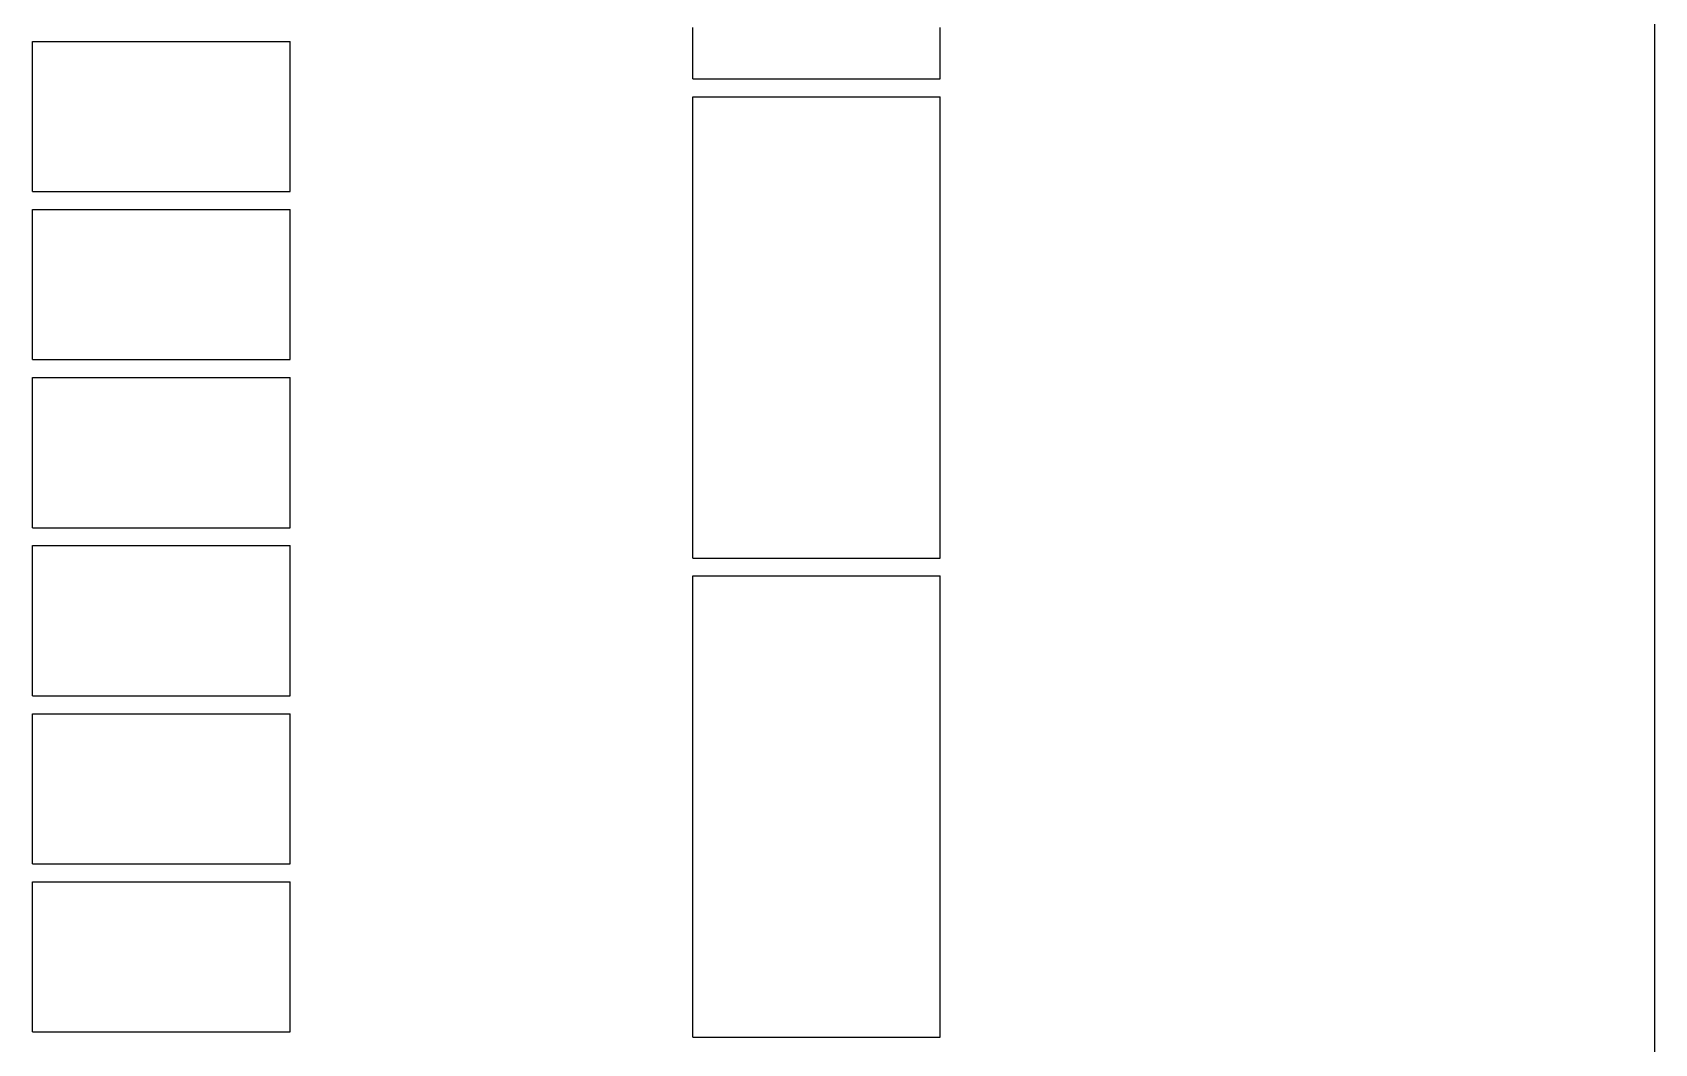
# Model space of a CAD drawing. Header units: metres. Extents: x -45 to 241, y 0 to 388.
# Drawn here: x -45.33 to 0, y 106.62 to 134.9 of the extents above; entities that cross this region are included whole.
import ezdxf

# ---------------------------------------------------------------- set-up
doc = ezdxf.new("R2010")
doc.units = ezdxf.units.M

msp = doc.modelspace()

# ---------------------------------------------------------------- linework, layer by layer
for points in [[(0, 135.422), (0, 132.344), (0, 129.267), (0, 126.189), (0, 123.111), (0, 120.033), (0, 116.956), (0, 113.878), (0, 110.8), (0, 107.722), (0, 104.644), (0, 101.567), (0, 98.489), (0, 95.411), (0, 92.333), (0, 89.256), (0, 86.178), (0, 83.1), (0, 80.022), (0, 76.944), (0, 73.867), (0, 70.789), (0, 67.711)], [(-45.325, 130.45), (-45.325, 130.517), (-45.325, 130.583), (-45.325, 130.65), (-45.325, 130.717), (-45.325, 130.783), (-45.325, 130.85), (-45.325, 130.917), (-45.325, 130.983), (-45.325, 131.05), (-45.325, 131.117), (-45.325, 131.183), (-45.325, 131.25), (-45.325, 131.317), (-45.325, 131.383), (-45.325, 131.45), (-45.325, 131.517), (-45.325, 131.583), (-45.325, 131.65), (-45.325, 131.717), (-45.325, 131.783), (-45.325, 131.85), (-45.325, 131.917), (-45.325, 131.983), (-45.325, 132.05), (-45.325, 132.117), (-45.325, 132.183), (-45.325, 132.25), (-45.325, 132.317), (-45.325, 132.383), (-45.325, 132.45), (-45.325, 132.517), (-45.325, 132.583), (-45.325, 132.65), (-45.325, 132.717), (-45.325, 132.783), (-45.325, 132.85), (-45.325, 132.917), (-45.325, 132.983), (-45.325, 133.05), (-45.325, 133.117), (-45.325, 133.183), (-45.325, 133.25), (-45.325, 133.317), (-45.325, 133.383), (-45.325, 133.45), (-45.325, 133.517), (-45.325, 133.583), (-45.325, 133.65), (-45.325, 133.717), (-45.325, 133.783), (-45.325, 133.85), (-45.325, 133.917), (-45.325, 133.983), (-45.325, 134.05), (-45.325, 134.117), (-45.325, 134.183), (-45.325, 134.25), (-45.325, 134.317), (-45.325, 134.383), (-45.325, 134.45), (-45.325, 134.517), (-45.325, 134.583), (-45.325, 134.65)], [(-45.325, 134.65), (-45.211, 134.65), (-45.096, 134.65), (-44.982, 134.65), (-44.868, 134.65), (-44.753, 134.65), (-44.639, 134.65), (-44.525, 134.65), (-44.411, 134.65), (-44.296, 134.65), (-44.182, 134.65), (-44.068, 134.65), (-43.953, 134.65), (-43.839, 134.65), (-43.725, 134.65), (-43.61, 134.65), (-43.496, 134.65), (-43.382, 134.65), (-43.267, 134.65), (-43.153, 134.65), (-43.039, 134.65), (-42.924, 134.65), (-42.81, 134.65), (-42.696, 134.65), (-42.581, 134.65), (-42.467, 134.65), (-42.353, 134.65), (-42.238, 134.65), (-42.124, 134.65), (-42.01, 134.65), (-41.895, 134.65), (-41.781, 134.65), (-41.667, 134.65), (-41.552, 134.65), (-41.438, 134.65), (-41.324, 134.65), (-41.209, 134.65), (-41.095, 134.65), (-40.981, 134.65), (-40.866, 134.65), (-40.752, 134.65), (-40.638, 134.65), (-40.523, 134.65), (-40.409, 134.65), (-40.295, 134.65), (-40.18, 134.65), (-40.066, 134.65), (-39.952, 134.65), (-39.838, 134.65), (-39.723, 134.65), (-39.609, 134.65), (-39.495, 134.65), (-39.38, 134.65), (-39.266, 134.65), (-39.152, 134.65), (-39.037, 134.65), (-38.923, 134.65), (-38.809, 134.65), (-38.694, 134.65), (-38.58, 134.65), (-38.466, 134.65), (-38.351, 134.65), (-38.237, 134.65), (-38.123, 134.65)], [(-38.123, 130.45), (-38.123, 130.517), (-38.123, 130.583), (-38.123, 130.65), (-38.123, 130.717), (-38.123, 130.783), (-38.123, 130.85), (-38.123, 130.917), (-38.123, 130.983), (-38.123, 131.05), (-38.123, 131.117), (-38.123, 131.183), (-38.123, 131.25), (-38.123, 131.317), (-38.123, 131.383), (-38.123, 131.45), (-38.123, 131.517), (-38.123, 131.583), (-38.123, 131.65), (-38.123, 131.717), (-38.123, 131.783), (-38.123, 131.85), (-38.123, 131.917), (-38.123, 131.983), (-38.123, 132.05), (-38.123, 132.117), (-38.123, 132.183), (-38.123, 132.25), (-38.123, 132.317), (-38.123, 132.383), (-38.123, 132.45), (-38.123, 132.517), (-38.123, 132.583), (-38.123, 132.65), (-38.123, 132.717), (-38.123, 132.783), (-38.123, 132.85), (-38.123, 132.917), (-38.123, 132.983), (-38.123, 133.05), (-38.123, 133.117), (-38.123, 133.183), (-38.123, 133.25), (-38.123, 133.317), (-38.123, 133.383), (-38.123, 133.45), (-38.123, 133.517), (-38.123, 133.583), (-38.123, 133.65), (-38.123, 133.717), (-38.123, 133.783), (-38.123, 133.85), (-38.123, 133.917), (-38.123, 133.983), (-38.123, 134.05), (-38.123, 134.117), (-38.123, 134.183), (-38.123, 134.25), (-38.123, 134.317), (-38.123, 134.383), (-38.123, 134.45), (-38.123, 134.517), (-38.123, 134.583), (-38.123, 134.65)], [(-26.868, 133.6), (-26.868, 133.805), (-26.868, 134.01), (-26.868, 134.214), (-26.868, 134.419), (-26.868, 134.624), (-26.868, 134.829), (-26.868, 135.033)], [(-19.964, 133.6), (-19.964, 133.805), (-19.964, 134.01), (-19.964, 134.214), (-19.964, 134.419), (-19.964, 134.624), (-19.964, 134.829), (-19.964, 135.033)], [(-26.868, 133.6), (-26.758, 133.6), (-26.649, 133.6), (-26.539, 133.6), (-26.429, 133.6), (-26.32, 133.6), (-26.21, 133.6), (-26.101, 133.6), (-25.991, 133.6), (-25.881, 133.6), (-25.772, 133.6), (-25.662, 133.6), (-25.553, 133.6), (-25.443, 133.6), (-25.333, 133.6), (-25.224, 133.6), (-25.114, 133.6), (-25.005, 133.6), (-24.895, 133.6), (-24.786, 133.6), (-24.676, 133.6), (-24.566, 133.6), (-24.457, 133.6), (-24.347, 133.6), (-24.238, 133.6), (-24.128, 133.6), (-24.018, 133.6), (-23.909, 133.6), (-23.799, 133.6), (-23.69, 133.6), (-23.58, 133.6), (-23.47, 133.6), (-23.361, 133.6), (-23.251, 133.6), (-23.142, 133.6), (-23.032, 133.6), (-22.923, 133.6), (-22.813, 133.6), (-22.703, 133.6), (-22.594, 133.6), (-22.484, 133.6), (-22.375, 133.6), (-22.265, 133.6), (-22.155, 133.6), (-22.046, 133.6), (-21.936, 133.6), (-21.827, 133.6), (-21.717, 133.6), (-21.607, 133.6), (-21.498, 133.6), (-21.388, 133.6), (-21.279, 133.6), (-21.169, 133.6), (-21.06, 133.6), (-20.95, 133.6), (-20.84, 133.6), (-20.731, 133.6), (-20.621, 133.6), (-20.512, 133.6), (-20.402, 133.6), (-20.292, 133.6), (-20.183, 133.6), (-20.073, 133.6), (-19.964, 133.6)], [(-26.868, 120.2), (-26.868, 120.405), (-26.868, 120.61), (-26.868, 120.814), (-26.868, 121.019), (-26.868, 121.224), (-26.868, 121.429), (-26.868, 121.633), (-26.868, 121.838), (-26.868, 122.043), (-26.868, 122.248), (-26.868, 122.452), (-26.868, 122.657), (-26.868, 122.862), (-26.868, 123.067), (-26.868, 123.271), (-26.868, 123.476), (-26.868, 123.681), (-26.868, 123.886), (-26.868, 124.09), (-26.868, 124.295), (-26.868, 124.5), (-26.868, 124.705), (-26.868, 124.91), (-26.868, 125.114), (-26.868, 125.319), (-26.868, 125.524), (-26.868, 125.729), (-26.868, 125.933), (-26.868, 126.138), (-26.868, 126.343), (-26.868, 126.548), (-26.868, 126.752), (-26.868, 126.957), (-26.868, 127.162), (-26.868, 127.367), (-26.868, 127.571), (-26.868, 127.776), (-26.868, 127.981), (-26.868, 128.186), (-26.868, 128.39), (-26.868, 128.595), (-26.868, 128.8), (-26.868, 129.005), (-26.868, 129.21), (-26.868, 129.414), (-26.868, 129.619), (-26.868, 129.824), (-26.868, 130.029), (-26.868, 130.233), (-26.868, 130.438), (-26.868, 130.643), (-26.868, 130.848), (-26.868, 131.052), (-26.868, 131.257), (-26.868, 131.462), (-26.868, 131.667), (-26.868, 131.871), (-26.868, 132.076), (-26.868, 132.281), (-26.868, 132.486), (-26.868, 132.69), (-26.868, 132.895), (-26.868, 133.1)], [(-26.868, 133.1), (-26.758, 133.1), (-26.649, 133.1), (-26.539, 133.1), (-26.429, 133.1), (-26.32, 133.1), (-26.21, 133.1), (-26.101, 133.1), (-25.991, 133.1), (-25.881, 133.1), (-25.772, 133.1), (-25.662, 133.1), (-25.553, 133.1), (-25.443, 133.1), (-25.333, 133.1), (-25.224, 133.1), (-25.114, 133.1), (-25.005, 133.1), (-24.895, 133.1), (-24.786, 133.1), (-24.676, 133.1), (-24.566, 133.1), (-24.457, 133.1), (-24.347, 133.1), (-24.238, 133.1), (-24.128, 133.1), (-24.018, 133.1), (-23.909, 133.1), (-23.799, 133.1), (-23.69, 133.1), (-23.58, 133.1), (-23.47, 133.1), (-23.361, 133.1), (-23.251, 133.1), (-23.142, 133.1), (-23.032, 133.1), (-22.923, 133.1), (-22.813, 133.1), (-22.703, 133.1), (-22.594, 133.1), (-22.484, 133.1), (-22.375, 133.1), (-22.265, 133.1), (-22.155, 133.1), (-22.046, 133.1), (-21.936, 133.1), (-21.827, 133.1), (-21.717, 133.1), (-21.607, 133.1), (-21.498, 133.1), (-21.388, 133.1), (-21.279, 133.1), (-21.169, 133.1), (-21.06, 133.1), (-20.95, 133.1), (-20.84, 133.1), (-20.731, 133.1), (-20.621, 133.1), (-20.512, 133.1), (-20.402, 133.1), (-20.292, 133.1), (-20.183, 133.1), (-20.073, 133.1), (-19.964, 133.1)], [(-19.964, 120.2), (-19.964, 120.405), (-19.964, 120.61), (-19.964, 120.814), (-19.964, 121.019), (-19.964, 121.224), (-19.964, 121.429), (-19.964, 121.633), (-19.964, 121.838), (-19.964, 122.043), (-19.964, 122.248), (-19.964, 122.452), (-19.964, 122.657), (-19.964, 122.862), (-19.964, 123.067), (-19.964, 123.271), (-19.964, 123.476), (-19.964, 123.681), (-19.964, 123.886), (-19.964, 124.09), (-19.964, 124.295), (-19.964, 124.5), (-19.964, 124.705), (-19.964, 124.91), (-19.964, 125.114), (-19.964, 125.319), (-19.964, 125.524), (-19.964, 125.729), (-19.964, 125.933), (-19.964, 126.138), (-19.964, 126.343), (-19.964, 126.548), (-19.964, 126.752), (-19.964, 126.957), (-19.964, 127.162), (-19.964, 127.367), (-19.964, 127.571), (-19.964, 127.776), (-19.964, 127.981), (-19.964, 128.186), (-19.964, 128.39), (-19.964, 128.595), (-19.964, 128.8), (-19.964, 129.005), (-19.964, 129.21), (-19.964, 129.414), (-19.964, 129.619), (-19.964, 129.824), (-19.964, 130.029), (-19.964, 130.233), (-19.964, 130.438), (-19.964, 130.643), (-19.964, 130.848), (-19.964, 131.052), (-19.964, 131.257), (-19.964, 131.462), (-19.964, 131.667), (-19.964, 131.871), (-19.964, 132.076), (-19.964, 132.281), (-19.964, 132.486), (-19.964, 132.69), (-19.964, 132.895), (-19.964, 133.1)], [(-45.325, 130.45), (-45.211, 130.45), (-45.096, 130.45), (-44.982, 130.45), (-44.868, 130.45), (-44.753, 130.45), (-44.639, 130.45), (-44.525, 130.45), (-44.411, 130.45), (-44.296, 130.45), (-44.182, 130.45), (-44.068, 130.45), (-43.953, 130.45), (-43.839, 130.45), (-43.725, 130.45), (-43.61, 130.45), (-43.496, 130.45), (-43.382, 130.45), (-43.267, 130.45), (-43.153, 130.45), (-43.039, 130.45), (-42.924, 130.45), (-42.81, 130.45), (-42.696, 130.45), (-42.581, 130.45), (-42.467, 130.45), (-42.353, 130.45), (-42.238, 130.45), (-42.124, 130.45), (-42.01, 130.45), (-41.895, 130.45), (-41.781, 130.45), (-41.667, 130.45), (-41.552, 130.45), (-41.438, 130.45), (-41.324, 130.45), (-41.209, 130.45), (-41.095, 130.45), (-40.981, 130.45), (-40.866, 130.45), (-40.752, 130.45), (-40.638, 130.45), (-40.523, 130.45), (-40.409, 130.45), (-40.295, 130.45), (-40.18, 130.45), (-40.066, 130.45), (-39.952, 130.45), (-39.838, 130.45), (-39.723, 130.45), (-39.609, 130.45), (-39.495, 130.45), (-39.38, 130.45), (-39.266, 130.45), (-39.152, 130.45), (-39.037, 130.45), (-38.923, 130.45), (-38.809, 130.45), (-38.694, 130.45), (-38.58, 130.45), (-38.466, 130.45), (-38.351, 130.45), (-38.237, 130.45), (-38.123, 130.45)], [(-45.325, 125.75), (-45.325, 125.817), (-45.325, 125.883), (-45.325, 125.95), (-45.325, 126.017), (-45.325, 126.083), (-45.325, 126.15), (-45.325, 126.217), (-45.325, 126.283), (-45.325, 126.35), (-45.325, 126.417), (-45.325, 126.483), (-45.325, 126.55), (-45.325, 126.617), (-45.325, 126.683), (-45.325, 126.75), (-45.325, 126.817), (-45.325, 126.883), (-45.325, 126.95), (-45.325, 127.017), (-45.325, 127.083), (-45.325, 127.15), (-45.325, 127.217), (-45.325, 127.283), (-45.325, 127.35), (-45.325, 127.417), (-45.325, 127.483), (-45.325, 127.55), (-45.325, 127.617), (-45.325, 127.683), (-45.325, 127.75), (-45.325, 127.817), (-45.325, 127.883), (-45.325, 127.95), (-45.325, 128.017), (-45.325, 128.083), (-45.325, 128.15), (-45.325, 128.217), (-45.325, 128.283), (-45.325, 128.35), (-45.325, 128.417), (-45.325, 128.483), (-45.325, 128.55), (-45.325, 128.617), (-45.325, 128.683), (-45.325, 128.75), (-45.325, 128.817), (-45.325, 128.883), (-45.325, 128.95), (-45.325, 129.017), (-45.325, 129.083), (-45.325, 129.15), (-45.325, 129.217), (-45.325, 129.283), (-45.325, 129.35), (-45.325, 129.417), (-45.325, 129.483), (-45.325, 129.55), (-45.325, 129.617), (-45.325, 129.683), (-45.325, 129.75), (-45.325, 129.817), (-45.325, 129.883), (-45.325, 129.95)], [(-45.325, 129.95), (-45.211, 129.95), (-45.096, 129.95), (-44.982, 129.95), (-44.868, 129.95), (-44.753, 129.95), (-44.639, 129.95), (-44.525, 129.95), (-44.411, 129.95), (-44.296, 129.95), (-44.182, 129.95), (-44.068, 129.95), (-43.953, 129.95), (-43.839, 129.95), (-43.725, 129.95), (-43.61, 129.95), (-43.496, 129.95), (-43.382, 129.95), (-43.267, 129.95), (-43.153, 129.95), (-43.039, 129.95), (-42.924, 129.95), (-42.81, 129.95), (-42.696, 129.95), (-42.581, 129.95), (-42.467, 129.95), (-42.353, 129.95), (-42.238, 129.95), (-42.124, 129.95), (-42.01, 129.95), (-41.895, 129.95), (-41.781, 129.95), (-41.667, 129.95), (-41.552, 129.95), (-41.438, 129.95), (-41.324, 129.95), (-41.209, 129.95), (-41.095, 129.95), (-40.981, 129.95), (-40.866, 129.95), (-40.752, 129.95), (-40.638, 129.95), (-40.523, 129.95), (-40.409, 129.95), (-40.295, 129.95), (-40.18, 129.95), (-40.066, 129.95), (-39.952, 129.95), (-39.838, 129.95), (-39.723, 129.95), (-39.609, 129.95), (-39.495, 129.95), (-39.38, 129.95), (-39.266, 129.95), (-39.152, 129.95), (-39.037, 129.95), (-38.923, 129.95), (-38.809, 129.95), (-38.694, 129.95), (-38.58, 129.95), (-38.466, 129.95), (-38.351, 129.95), (-38.237, 129.95), (-38.123, 129.95)], [(-38.123, 125.75), (-38.123, 125.817), (-38.123, 125.883), (-38.123, 125.95), (-38.123, 126.017), (-38.123, 126.083), (-38.123, 126.15), (-38.123, 126.217), (-38.123, 126.283), (-38.123, 126.35), (-38.123, 126.417), (-38.123, 126.483), (-38.123, 126.55), (-38.123, 126.617), (-38.123, 126.683), (-38.123, 126.75), (-38.123, 126.817), (-38.123, 126.883), (-38.123, 126.95), (-38.123, 127.017), (-38.123, 127.083), (-38.123, 127.15), (-38.123, 127.217), (-38.123, 127.283), (-38.123, 127.35), (-38.123, 127.417), (-38.123, 127.483), (-38.123, 127.55), (-38.123, 127.617), (-38.123, 127.683), (-38.123, 127.75), (-38.123, 127.817), (-38.123, 127.883), (-38.123, 127.95), (-38.123, 128.017), (-38.123, 128.083), (-38.123, 128.15), (-38.123, 128.217), (-38.123, 128.283), (-38.123, 128.35), (-38.123, 128.417), (-38.123, 128.483), (-38.123, 128.55), (-38.123, 128.617), (-38.123, 128.683), (-38.123, 128.75), (-38.123, 128.817), (-38.123, 128.883), (-38.123, 128.95), (-38.123, 129.017), (-38.123, 129.083), (-38.123, 129.15), (-38.123, 129.217), (-38.123, 129.283), (-38.123, 129.35), (-38.123, 129.417), (-38.123, 129.483), (-38.123, 129.55), (-38.123, 129.617), (-38.123, 129.683), (-38.123, 129.75), (-38.123, 129.817), (-38.123, 129.883), (-38.123, 129.95)], [(-45.325, 125.75), (-45.211, 125.75), (-45.096, 125.75), (-44.982, 125.75), (-44.868, 125.75), (-44.753, 125.75), (-44.639, 125.75), (-44.525, 125.75), (-44.411, 125.75), (-44.296, 125.75), (-44.182, 125.75), (-44.068, 125.75), (-43.953, 125.75), (-43.839, 125.75), (-43.725, 125.75), (-43.61, 125.75), (-43.496, 125.75), (-43.382, 125.75), (-43.267, 125.75), (-43.153, 125.75), (-43.039, 125.75), (-42.924, 125.75), (-42.81, 125.75), (-42.696, 125.75), (-42.581, 125.75), (-42.467, 125.75), (-42.353, 125.75), (-42.238, 125.75), (-42.124, 125.75), (-42.01, 125.75), (-41.895, 125.75), (-41.781, 125.75), (-41.667, 125.75), (-41.552, 125.75), (-41.438, 125.75), (-41.324, 125.75), (-41.209, 125.75), (-41.095, 125.75), (-40.981, 125.75), (-40.866, 125.75), (-40.752, 125.75), (-40.638, 125.75), (-40.523, 125.75), (-40.409, 125.75), (-40.295, 125.75), (-40.18, 125.75), (-40.066, 125.75), (-39.952, 125.75), (-39.838, 125.75), (-39.723, 125.75), (-39.609, 125.75), (-39.495, 125.75), (-39.38, 125.75), (-39.266, 125.75), (-39.152, 125.75), (-39.037, 125.75), (-38.923, 125.75), (-38.809, 125.75), (-38.694, 125.75), (-38.58, 125.75), (-38.466, 125.75), (-38.351, 125.75), (-38.237, 125.75), (-38.123, 125.75)], [(-45.325, 121.05), (-45.325, 121.117), (-45.325, 121.183), (-45.325, 121.25), (-45.325, 121.317), (-45.325, 121.383), (-45.325, 121.45), (-45.325, 121.517), (-45.325, 121.583), (-45.325, 121.65), (-45.325, 121.717), (-45.325, 121.783), (-45.325, 121.85), (-45.325, 121.917), (-45.325, 121.983), (-45.325, 122.05), (-45.325, 122.117), (-45.325, 122.183), (-45.325, 122.25), (-45.325, 122.317), (-45.325, 122.383), (-45.325, 122.45), (-45.325, 122.517), (-45.325, 122.583), (-45.325, 122.65), (-45.325, 122.717), (-45.325, 122.783), (-45.325, 122.85), (-45.325, 122.917), (-45.325, 122.983), (-45.325, 123.05), (-45.325, 123.117), (-45.325, 123.183), (-45.325, 123.25), (-45.325, 123.317), (-45.325, 123.383), (-45.325, 123.45), (-45.325, 123.517), (-45.325, 123.583), (-45.325, 123.65), (-45.325, 123.717), (-45.325, 123.783), (-45.325, 123.85), (-45.325, 123.917), (-45.325, 123.983), (-45.325, 124.05), (-45.325, 124.117), (-45.325, 124.183), (-45.325, 124.25), (-45.325, 124.317), (-45.325, 124.383), (-45.325, 124.45), (-45.325, 124.517), (-45.325, 124.583), (-45.325, 124.65), (-45.325, 124.717), (-45.325, 124.783), (-45.325, 124.85), (-45.325, 124.917), (-45.325, 124.983), (-45.325, 125.05), (-45.325, 125.117), (-45.325, 125.183), (-45.325, 125.25)], [(-45.325, 125.25), (-45.211, 125.25), (-45.096, 125.25), (-44.982, 125.25), (-44.868, 125.25), (-44.753, 125.25), (-44.639, 125.25), (-44.525, 125.25), (-44.411, 125.25), (-44.296, 125.25), (-44.182, 125.25), (-44.068, 125.25), (-43.953, 125.25), (-43.839, 125.25), (-43.725, 125.25), (-43.61, 125.25), (-43.496, 125.25), (-43.382, 125.25), (-43.267, 125.25), (-43.153, 125.25), (-43.039, 125.25), (-42.924, 125.25), (-42.81, 125.25), (-42.696, 125.25), (-42.581, 125.25), (-42.467, 125.25), (-42.353, 125.25), (-42.238, 125.25), (-42.124, 125.25), (-42.01, 125.25), (-41.895, 125.25), (-41.781, 125.25), (-41.667, 125.25), (-41.552, 125.25), (-41.438, 125.25), (-41.324, 125.25), (-41.209, 125.25), (-41.095, 125.25), (-40.981, 125.25), (-40.866, 125.25), (-40.752, 125.25), (-40.638, 125.25), (-40.523, 125.25), (-40.409, 125.25), (-40.295, 125.25), (-40.18, 125.25), (-40.066, 125.25), (-39.952, 125.25), (-39.838, 125.25), (-39.723, 125.25), (-39.609, 125.25), (-39.495, 125.25), (-39.38, 125.25), (-39.266, 125.25), (-39.152, 125.25), (-39.037, 125.25), (-38.923, 125.25), (-38.809, 125.25), (-38.694, 125.25), (-38.58, 125.25), (-38.466, 125.25), (-38.351, 125.25), (-38.237, 125.25), (-38.123, 125.25)], [(-38.123, 121.05), (-38.123, 121.117), (-38.123, 121.183), (-38.123, 121.25), (-38.123, 121.317), (-38.123, 121.383), (-38.123, 121.45), (-38.123, 121.517), (-38.123, 121.583), (-38.123, 121.65), (-38.123, 121.717), (-38.123, 121.783), (-38.123, 121.85), (-38.123, 121.917), (-38.123, 121.983), (-38.123, 122.05), (-38.123, 122.117), (-38.123, 122.183), (-38.123, 122.25), (-38.123, 122.317), (-38.123, 122.383), (-38.123, 122.45), (-38.123, 122.517), (-38.123, 122.583), (-38.123, 122.65), (-38.123, 122.717), (-38.123, 122.783), (-38.123, 122.85), (-38.123, 122.917), (-38.123, 122.983), (-38.123, 123.05), (-38.123, 123.117), (-38.123, 123.183), (-38.123, 123.25), (-38.123, 123.317), (-38.123, 123.383), (-38.123, 123.45), (-38.123, 123.517), (-38.123, 123.583), (-38.123, 123.65), (-38.123, 123.717), (-38.123, 123.783), (-38.123, 123.85), (-38.123, 123.917), (-38.123, 123.983), (-38.123, 124.05), (-38.123, 124.117), (-38.123, 124.183), (-38.123, 124.25), (-38.123, 124.317), (-38.123, 124.383), (-38.123, 124.45), (-38.123, 124.517), (-38.123, 124.583), (-38.123, 124.65), (-38.123, 124.717), (-38.123, 124.783), (-38.123, 124.85), (-38.123, 124.917), (-38.123, 124.983), (-38.123, 125.05), (-38.123, 125.117), (-38.123, 125.183), (-38.123, 125.25)], [(-45.325, 121.05), (-45.211, 121.05), (-45.096, 121.05), (-44.982, 121.05), (-44.868, 121.05), (-44.753, 121.05), (-44.639, 121.05), (-44.525, 121.05), (-44.411, 121.05), (-44.296, 121.05), (-44.182, 121.05), (-44.068, 121.05), (-43.953, 121.05), (-43.839, 121.05), (-43.725, 121.05), (-43.61, 121.05), (-43.496, 121.05), (-43.382, 121.05), (-43.267, 121.05), (-43.153, 121.05), (-43.039, 121.05), (-42.924, 121.05), (-42.81, 121.05), (-42.696, 121.05), (-42.581, 121.05), (-42.467, 121.05), (-42.353, 121.05), (-42.238, 121.05), (-42.124, 121.05), (-42.01, 121.05), (-41.895, 121.05), (-41.781, 121.05), (-41.667, 121.05), (-41.552, 121.05), (-41.438, 121.05), (-41.324, 121.05), (-41.209, 121.05), (-41.095, 121.05), (-40.981, 121.05), (-40.866, 121.05), (-40.752, 121.05), (-40.638, 121.05), (-40.523, 121.05), (-40.409, 121.05), (-40.295, 121.05), (-40.18, 121.05), (-40.066, 121.05), (-39.952, 121.05), (-39.838, 121.05), (-39.723, 121.05), (-39.609, 121.05), (-39.495, 121.05), (-39.38, 121.05), (-39.266, 121.05), (-39.152, 121.05), (-39.037, 121.05), (-38.923, 121.05), (-38.809, 121.05), (-38.694, 121.05), (-38.58, 121.05), (-38.466, 121.05), (-38.351, 121.05), (-38.237, 121.05), (-38.123, 121.05)], [(-45.325, 116.35), (-45.325, 116.417), (-45.325, 116.483), (-45.325, 116.55), (-45.325, 116.617), (-45.325, 116.683), (-45.325, 116.75), (-45.325, 116.817), (-45.325, 116.883), (-45.325, 116.95), (-45.325, 117.017), (-45.325, 117.083), (-45.325, 117.15), (-45.325, 117.217), (-45.325, 117.283), (-45.325, 117.35), (-45.325, 117.417), (-45.325, 117.483), (-45.325, 117.55), (-45.325, 117.617), (-45.325, 117.683), (-45.325, 117.75), (-45.325, 117.817), (-45.325, 117.883), (-45.325, 117.95), (-45.325, 118.017), (-45.325, 118.083), (-45.325, 118.15), (-45.325, 118.217), (-45.325, 118.283), (-45.325, 118.35), (-45.325, 118.417), (-45.325, 118.483), (-45.325, 118.55), (-45.325, 118.617), (-45.325, 118.683), (-45.325, 118.75), (-45.325, 118.817), (-45.325, 118.883), (-45.325, 118.95), (-45.325, 119.017), (-45.325, 119.083), (-45.325, 119.15), (-45.325, 119.217), (-45.325, 119.283), (-45.325, 119.35), (-45.325, 119.417), (-45.325, 119.483), (-45.325, 119.55), (-45.325, 119.617), (-45.325, 119.683), (-45.325, 119.75), (-45.325, 119.817), (-45.325, 119.883), (-45.325, 119.95), (-45.325, 120.017), (-45.325, 120.083), (-45.325, 120.15), (-45.325, 120.217), (-45.325, 120.283), (-45.325, 120.35), (-45.325, 120.417), (-45.325, 120.483), (-45.325, 120.55)], [(-45.325, 120.55), (-45.211, 120.55), (-45.096, 120.55), (-44.982, 120.55), (-44.868, 120.55), (-44.753, 120.55), (-44.639, 120.55), (-44.525, 120.55), (-44.411, 120.55), (-44.296, 120.55), (-44.182, 120.55), (-44.068, 120.55), (-43.953, 120.55), (-43.839, 120.55), (-43.725, 120.55), (-43.61, 120.55), (-43.496, 120.55), (-43.382, 120.55), (-43.267, 120.55), (-43.153, 120.55), (-43.039, 120.55), (-42.924, 120.55), (-42.81, 120.55), (-42.696, 120.55), (-42.581, 120.55), (-42.467, 120.55), (-42.353, 120.55), (-42.238, 120.55), (-42.124, 120.55), (-42.01, 120.55), (-41.895, 120.55), (-41.781, 120.55), (-41.667, 120.55), (-41.552, 120.55), (-41.438, 120.55), (-41.324, 120.55), (-41.209, 120.55), (-41.095, 120.55), (-40.981, 120.55), (-40.866, 120.55), (-40.752, 120.55), (-40.638, 120.55), (-40.523, 120.55), (-40.409, 120.55), (-40.295, 120.55), (-40.18, 120.55), (-40.066, 120.55), (-39.952, 120.55), (-39.838, 120.55), (-39.723, 120.55), (-39.609, 120.55), (-39.495, 120.55), (-39.38, 120.55), (-39.266, 120.55), (-39.152, 120.55), (-39.037, 120.55), (-38.923, 120.55), (-38.809, 120.55), (-38.694, 120.55), (-38.58, 120.55), (-38.466, 120.55), (-38.351, 120.55), (-38.237, 120.55), (-38.123, 120.55)], [(-38.123, 116.35), (-38.123, 116.417), (-38.123, 116.483), (-38.123, 116.55), (-38.123, 116.617), (-38.123, 116.683), (-38.123, 116.75), (-38.123, 116.817), (-38.123, 116.883), (-38.123, 116.95), (-38.123, 117.017), (-38.123, 117.083), (-38.123, 117.15), (-38.123, 117.217), (-38.123, 117.283), (-38.123, 117.35), (-38.123, 117.417), (-38.123, 117.483), (-38.123, 117.55), (-38.123, 117.617), (-38.123, 117.683), (-38.123, 117.75), (-38.123, 117.817), (-38.123, 117.883), (-38.123, 117.95), (-38.123, 118.017), (-38.123, 118.083), (-38.123, 118.15), (-38.123, 118.217), (-38.123, 118.283), (-38.123, 118.35), (-38.123, 118.417), (-38.123, 118.483), (-38.123, 118.55), (-38.123, 118.617), (-38.123, 118.683), (-38.123, 118.75), (-38.123, 118.817), (-38.123, 118.883), (-38.123, 118.95), (-38.123, 119.017), (-38.123, 119.083), (-38.123, 119.15), (-38.123, 119.217), (-38.123, 119.283), (-38.123, 119.35), (-38.123, 119.417), (-38.123, 119.483), (-38.123, 119.55), (-38.123, 119.617), (-38.123, 119.683), (-38.123, 119.75), (-38.123, 119.817), (-38.123, 119.883), (-38.123, 119.95), (-38.123, 120.017), (-38.123, 120.083), (-38.123, 120.15), (-38.123, 120.217), (-38.123, 120.283), (-38.123, 120.35), (-38.123, 120.417), (-38.123, 120.483), (-38.123, 120.55)], [(-26.868, 120.2), (-26.758, 120.2), (-26.649, 120.2), (-26.539, 120.2), (-26.429, 120.2), (-26.32, 120.2), (-26.21, 120.2), (-26.101, 120.2), (-25.991, 120.2), (-25.881, 120.2), (-25.772, 120.2), (-25.662, 120.2), (-25.553, 120.2), (-25.443, 120.2), (-25.333, 120.2), (-25.224, 120.2), (-25.114, 120.2), (-25.005, 120.2), (-24.895, 120.2), (-24.786, 120.2), (-24.676, 120.2), (-24.566, 120.2), (-24.457, 120.2), (-24.347, 120.2), (-24.238, 120.2), (-24.128, 120.2), (-24.018, 120.2), (-23.909, 120.2), (-23.799, 120.2), (-23.69, 120.2), (-23.58, 120.2), (-23.47, 120.2), (-23.361, 120.2), (-23.251, 120.2), (-23.142, 120.2), (-23.032, 120.2), (-22.923, 120.2), (-22.813, 120.2), (-22.703, 120.2), (-22.594, 120.2), (-22.484, 120.2), (-22.375, 120.2), (-22.265, 120.2), (-22.155, 120.2), (-22.046, 120.2), (-21.936, 120.2), (-21.827, 120.2), (-21.717, 120.2), (-21.607, 120.2), (-21.498, 120.2), (-21.388, 120.2), (-21.279, 120.2), (-21.169, 120.2), (-21.06, 120.2), (-20.95, 120.2), (-20.84, 120.2), (-20.731, 120.2), (-20.621, 120.2), (-20.512, 120.2), (-20.402, 120.2), (-20.292, 120.2), (-20.183, 120.2), (-20.073, 120.2), (-19.964, 120.2)], [(-26.868, 106.8), (-26.868, 107.005), (-26.868, 107.21), (-26.868, 107.414), (-26.868, 107.619), (-26.868, 107.824), (-26.868, 108.029), (-26.868, 108.233), (-26.868, 108.438), (-26.868, 108.643), (-26.868, 108.848), (-26.868, 109.052), (-26.868, 109.257), (-26.868, 109.462), (-26.868, 109.667), (-26.868, 109.871), (-26.868, 110.076), (-26.868, 110.281), (-26.868, 110.486), (-26.868, 110.69), (-26.868, 110.895), (-26.868, 111.1), (-26.868, 111.305), (-26.868, 111.51), (-26.868, 111.714), (-26.868, 111.919), (-26.868, 112.124), (-26.868, 112.329), (-26.868, 112.533), (-26.868, 112.738), (-26.868, 112.943), (-26.868, 113.148), (-26.868, 113.352), (-26.868, 113.557), (-26.868, 113.762), (-26.868, 113.967), (-26.868, 114.171), (-26.868, 114.376), (-26.868, 114.581), (-26.868, 114.786), (-26.868, 114.99), (-26.868, 115.195), (-26.868, 115.4), (-26.868, 115.605), (-26.868, 115.81), (-26.868, 116.014), (-26.868, 116.219), (-26.868, 116.424), (-26.868, 116.629), (-26.868, 116.833), (-26.868, 117.038), (-26.868, 117.243), (-26.868, 117.448), (-26.868, 117.652), (-26.868, 117.857), (-26.868, 118.062), (-26.868, 118.267), (-26.868, 118.471), (-26.868, 118.676), (-26.868, 118.881), (-26.868, 119.086), (-26.868, 119.29), (-26.868, 119.495), (-26.868, 119.7)], [(-26.868, 119.7), (-26.758, 119.7), (-26.649, 119.7), (-26.539, 119.7), (-26.429, 119.7), (-26.32, 119.7), (-26.21, 119.7), (-26.101, 119.7), (-25.991, 119.7), (-25.881, 119.7), (-25.772, 119.7), (-25.662, 119.7), (-25.553, 119.7), (-25.443, 119.7), (-25.333, 119.7), (-25.224, 119.7), (-25.114, 119.7), (-25.005, 119.7), (-24.895, 119.7), (-24.786, 119.7), (-24.676, 119.7), (-24.566, 119.7), (-24.457, 119.7), (-24.347, 119.7), (-24.238, 119.7), (-24.128, 119.7), (-24.018, 119.7), (-23.909, 119.7), (-23.799, 119.7), (-23.69, 119.7), (-23.58, 119.7), (-23.47, 119.7), (-23.361, 119.7), (-23.251, 119.7), (-23.142, 119.7), (-23.032, 119.7), (-22.923, 119.7), (-22.813, 119.7), (-22.703, 119.7), (-22.594, 119.7), (-22.484, 119.7), (-22.375, 119.7), (-22.265, 119.7), (-22.155, 119.7), (-22.046, 119.7), (-21.936, 119.7), (-21.827, 119.7), (-21.717, 119.7), (-21.607, 119.7), (-21.498, 119.7), (-21.388, 119.7), (-21.279, 119.7), (-21.169, 119.7), (-21.06, 119.7), (-20.95, 119.7), (-20.84, 119.7), (-20.731, 119.7), (-20.621, 119.7), (-20.512, 119.7), (-20.402, 119.7), (-20.292, 119.7), (-20.183, 119.7), (-20.073, 119.7), (-19.964, 119.7)], [(-19.964, 106.8), (-19.964, 107.005), (-19.964, 107.21), (-19.964, 107.414), (-19.964, 107.619), (-19.964, 107.824), (-19.964, 108.029), (-19.964, 108.233), (-19.964, 108.438), (-19.964, 108.643), (-19.964, 108.848), (-19.964, 109.052), (-19.964, 109.257), (-19.964, 109.462), (-19.964, 109.667), (-19.964, 109.871), (-19.964, 110.076), (-19.964, 110.281), (-19.964, 110.486), (-19.964, 110.69), (-19.964, 110.895), (-19.964, 111.1), (-19.964, 111.305), (-19.964, 111.51), (-19.964, 111.714), (-19.964, 111.919), (-19.964, 112.124), (-19.964, 112.329), (-19.964, 112.533), (-19.964, 112.738), (-19.964, 112.943), (-19.964, 113.148), (-19.964, 113.352), (-19.964, 113.557), (-19.964, 113.762), (-19.964, 113.967), (-19.964, 114.171), (-19.964, 114.376), (-19.964, 114.581), (-19.964, 114.786), (-19.964, 114.99), (-19.964, 115.195), (-19.964, 115.4), (-19.964, 115.605), (-19.964, 115.81), (-19.964, 116.014), (-19.964, 116.219), (-19.964, 116.424), (-19.964, 116.629), (-19.964, 116.833), (-19.964, 117.038), (-19.964, 117.243), (-19.964, 117.448), (-19.964, 117.652), (-19.964, 117.857), (-19.964, 118.062), (-19.964, 118.267), (-19.964, 118.471), (-19.964, 118.676), (-19.964, 118.881), (-19.964, 119.086), (-19.964, 119.29), (-19.964, 119.495), (-19.964, 119.7)], [(-45.325, 116.35), (-45.211, 116.35), (-45.096, 116.35), (-44.982, 116.35), (-44.868, 116.35), (-44.753, 116.35), (-44.639, 116.35), (-44.525, 116.35), (-44.411, 116.35), (-44.296, 116.35), (-44.182, 116.35), (-44.068, 116.35), (-43.953, 116.35), (-43.839, 116.35), (-43.725, 116.35), (-43.61, 116.35), (-43.496, 116.35), (-43.382, 116.35), (-43.267, 116.35), (-43.153, 116.35), (-43.039, 116.35), (-42.924, 116.35), (-42.81, 116.35), (-42.696, 116.35), (-42.581, 116.35), (-42.467, 116.35), (-42.353, 116.35), (-42.238, 116.35), (-42.124, 116.35), (-42.01, 116.35), (-41.895, 116.35), (-41.781, 116.35), (-41.667, 116.35), (-41.552, 116.35), (-41.438, 116.35), (-41.324, 116.35), (-41.209, 116.35), (-41.095, 116.35), (-40.981, 116.35), (-40.866, 116.35), (-40.752, 116.35), (-40.638, 116.35), (-40.523, 116.35), (-40.409, 116.35), (-40.295, 116.35), (-40.18, 116.35), (-40.066, 116.35), (-39.952, 116.35), (-39.838, 116.35), (-39.723, 116.35), (-39.609, 116.35), (-39.495, 116.35), (-39.38, 116.35), (-39.266, 116.35), (-39.152, 116.35), (-39.037, 116.35), (-38.923, 116.35), (-38.809, 116.35), (-38.694, 116.35), (-38.58, 116.35), (-38.466, 116.35), (-38.351, 116.35), (-38.237, 116.35), (-38.123, 116.35)], [(-45.325, 111.65), (-45.325, 111.717), (-45.325, 111.783), (-45.325, 111.85), (-45.325, 111.917), (-45.325, 111.983), (-45.325, 112.05), (-45.325, 112.117), (-45.325, 112.183), (-45.325, 112.25), (-45.325, 112.317), (-45.325, 112.383), (-45.325, 112.45), (-45.325, 112.517), (-45.325, 112.583), (-45.325, 112.65), (-45.325, 112.717), (-45.325, 112.783), (-45.325, 112.85), (-45.325, 112.917), (-45.325, 112.983), (-45.325, 113.05), (-45.325, 113.117), (-45.325, 113.183), (-45.325, 113.25), (-45.325, 113.317), (-45.325, 113.383), (-45.325, 113.45), (-45.325, 113.517), (-45.325, 113.583), (-45.325, 113.65), (-45.325, 113.717), (-45.325, 113.783), (-45.325, 113.85), (-45.325, 113.917), (-45.325, 113.983), (-45.325, 114.05), (-45.325, 114.117), (-45.325, 114.183), (-45.325, 114.25), (-45.325, 114.317), (-45.325, 114.383), (-45.325, 114.45), (-45.325, 114.517), (-45.325, 114.583), (-45.325, 114.65), (-45.325, 114.717), (-45.325, 114.783), (-45.325, 114.85), (-45.325, 114.917), (-45.325, 114.983), (-45.325, 115.05), (-45.325, 115.117), (-45.325, 115.183), (-45.325, 115.25), (-45.325, 115.317), (-45.325, 115.383), (-45.325, 115.45), (-45.325, 115.517), (-45.325, 115.583), (-45.325, 115.65), (-45.325, 115.717), (-45.325, 115.783), (-45.325, 115.85)], [(-45.325, 115.85), (-45.211, 115.85), (-45.096, 115.85), (-44.982, 115.85), (-44.868, 115.85), (-44.753, 115.85), (-44.639, 115.85), (-44.525, 115.85), (-44.411, 115.85), (-44.296, 115.85), (-44.182, 115.85), (-44.068, 115.85), (-43.953, 115.85), (-43.839, 115.85), (-43.725, 115.85), (-43.61, 115.85), (-43.496, 115.85), (-43.382, 115.85), (-43.267, 115.85), (-43.153, 115.85), (-43.039, 115.85), (-42.924, 115.85), (-42.81, 115.85), (-42.696, 115.85), (-42.581, 115.85), (-42.467, 115.85), (-42.353, 115.85), (-42.238, 115.85), (-42.124, 115.85), (-42.01, 115.85), (-41.895, 115.85), (-41.781, 115.85), (-41.667, 115.85), (-41.552, 115.85), (-41.438, 115.85), (-41.324, 115.85), (-41.209, 115.85), (-41.095, 115.85), (-40.981, 115.85), (-40.866, 115.85), (-40.752, 115.85), (-40.638, 115.85), (-40.523, 115.85), (-40.409, 115.85), (-40.295, 115.85), (-40.18, 115.85), (-40.066, 115.85), (-39.952, 115.85), (-39.838, 115.85), (-39.723, 115.85), (-39.609, 115.85), (-39.495, 115.85), (-39.38, 115.85), (-39.266, 115.85), (-39.152, 115.85), (-39.037, 115.85), (-38.923, 115.85), (-38.809, 115.85), (-38.694, 115.85), (-38.58, 115.85), (-38.466, 115.85), (-38.351, 115.85), (-38.237, 115.85), (-38.123, 115.85)], [(-38.123, 111.65), (-38.123, 111.717), (-38.123, 111.783), (-38.123, 111.85), (-38.123, 111.917), (-38.123, 111.983), (-38.123, 112.05), (-38.123, 112.117), (-38.123, 112.183), (-38.123, 112.25), (-38.123, 112.317), (-38.123, 112.383), (-38.123, 112.45), (-38.123, 112.517), (-38.123, 112.583), (-38.123, 112.65), (-38.123, 112.717), (-38.123, 112.783), (-38.123, 112.85), (-38.123, 112.917), (-38.123, 112.983), (-38.123, 113.05), (-38.123, 113.117), (-38.123, 113.183), (-38.123, 113.25), (-38.123, 113.317), (-38.123, 113.383), (-38.123, 113.45), (-38.123, 113.517), (-38.123, 113.583), (-38.123, 113.65), (-38.123, 113.717), (-38.123, 113.783), (-38.123, 113.85), (-38.123, 113.917), (-38.123, 113.983), (-38.123, 114.05), (-38.123, 114.117), (-38.123, 114.183), (-38.123, 114.25), (-38.123, 114.317), (-38.123, 114.383), (-38.123, 114.45), (-38.123, 114.517), (-38.123, 114.583), (-38.123, 114.65), (-38.123, 114.717), (-38.123, 114.783), (-38.123, 114.85), (-38.123, 114.917), (-38.123, 114.983), (-38.123, 115.05), (-38.123, 115.117), (-38.123, 115.183), (-38.123, 115.25), (-38.123, 115.317), (-38.123, 115.383), (-38.123, 115.45), (-38.123, 115.517), (-38.123, 115.583), (-38.123, 115.65), (-38.123, 115.717), (-38.123, 115.783), (-38.123, 115.85)], [(-45.325, 111.65), (-45.211, 111.65), (-45.096, 111.65), (-44.982, 111.65), (-44.868, 111.65), (-44.753, 111.65), (-44.639, 111.65), (-44.525, 111.65), (-44.411, 111.65), (-44.296, 111.65), (-44.182, 111.65), (-44.068, 111.65), (-43.953, 111.65), (-43.839, 111.65), (-43.725, 111.65), (-43.61, 111.65), (-43.496, 111.65), (-43.382, 111.65), (-43.267, 111.65), (-43.153, 111.65), (-43.039, 111.65), (-42.924, 111.65), (-42.81, 111.65), (-42.696, 111.65), (-42.581, 111.65), (-42.467, 111.65), (-42.353, 111.65), (-42.238, 111.65), (-42.124, 111.65), (-42.01, 111.65), (-41.895, 111.65), (-41.781, 111.65), (-41.667, 111.65), (-41.552, 111.65), (-41.438, 111.65), (-41.324, 111.65), (-41.209, 111.65), (-41.095, 111.65), (-40.981, 111.65), (-40.866, 111.65), (-40.752, 111.65), (-40.638, 111.65), (-40.523, 111.65), (-40.409, 111.65), (-40.295, 111.65), (-40.18, 111.65), (-40.066, 111.65), (-39.952, 111.65), (-39.838, 111.65), (-39.723, 111.65), (-39.609, 111.65), (-39.495, 111.65), (-39.38, 111.65), (-39.266, 111.65), (-39.152, 111.65), (-39.037, 111.65), (-38.923, 111.65), (-38.809, 111.65), (-38.694, 111.65), (-38.58, 111.65), (-38.466, 111.65), (-38.351, 111.65), (-38.237, 111.65), (-38.123, 111.65)], [(-45.325, 106.95), (-45.325, 107.017), (-45.325, 107.083), (-45.325, 107.15), (-45.325, 107.217), (-45.325, 107.283), (-45.325, 107.35), (-45.325, 107.417), (-45.325, 107.483), (-45.325, 107.55), (-45.325, 107.617), (-45.325, 107.683), (-45.325, 107.75), (-45.325, 107.817), (-45.325, 107.883), (-45.325, 107.95), (-45.325, 108.017), (-45.325, 108.083), (-45.325, 108.15), (-45.325, 108.217), (-45.325, 108.283), (-45.325, 108.35), (-45.325, 108.417), (-45.325, 108.483), (-45.325, 108.55), (-45.325, 108.617), (-45.325, 108.683), (-45.325, 108.75), (-45.325, 108.817), (-45.325, 108.883), (-45.325, 108.95), (-45.325, 109.017), (-45.325, 109.083), (-45.325, 109.15), (-45.325, 109.217), (-45.325, 109.283), (-45.325, 109.35), (-45.325, 109.417), (-45.325, 109.483), (-45.325, 109.55), (-45.325, 109.617), (-45.325, 109.683), (-45.325, 109.75), (-45.325, 109.817), (-45.325, 109.883), (-45.325, 109.95), (-45.325, 110.017), (-45.325, 110.083), (-45.325, 110.15), (-45.325, 110.217), (-45.325, 110.283), (-45.325, 110.35), (-45.325, 110.417), (-45.325, 110.483), (-45.325, 110.55), (-45.325, 110.617), (-45.325, 110.683), (-45.325, 110.75), (-45.325, 110.817), (-45.325, 110.883), (-45.325, 110.95), (-45.325, 111.017), (-45.325, 111.083), (-45.325, 111.15)], [(-45.325, 111.15), (-45.211, 111.15), (-45.096, 111.15), (-44.982, 111.15), (-44.868, 111.15), (-44.753, 111.15), (-44.639, 111.15), (-44.525, 111.15), (-44.411, 111.15), (-44.296, 111.15), (-44.182, 111.15), (-44.068, 111.15), (-43.953, 111.15), (-43.839, 111.15), (-43.725, 111.15), (-43.61, 111.15), (-43.496, 111.15), (-43.382, 111.15), (-43.267, 111.15), (-43.153, 111.15), (-43.039, 111.15), (-42.924, 111.15), (-42.81, 111.15), (-42.696, 111.15), (-42.581, 111.15), (-42.467, 111.15), (-42.353, 111.15), (-42.238, 111.15), (-42.124, 111.15), (-42.01, 111.15), (-41.895, 111.15), (-41.781, 111.15), (-41.667, 111.15), (-41.552, 111.15), (-41.438, 111.15), (-41.324, 111.15), (-41.209, 111.15), (-41.095, 111.15), (-40.981, 111.15), (-40.866, 111.15), (-40.752, 111.15), (-40.638, 111.15), (-40.523, 111.15), (-40.409, 111.15), (-40.295, 111.15), (-40.18, 111.15), (-40.066, 111.15), (-39.952, 111.15), (-39.838, 111.15), (-39.723, 111.15), (-39.609, 111.15), (-39.495, 111.15), (-39.38, 111.15), (-39.266, 111.15), (-39.152, 111.15), (-39.037, 111.15), (-38.923, 111.15), (-38.809, 111.15), (-38.694, 111.15), (-38.58, 111.15), (-38.466, 111.15), (-38.351, 111.15), (-38.237, 111.15), (-38.123, 111.15)], [(-38.123, 106.95), (-38.123, 107.017), (-38.123, 107.083), (-38.123, 107.15), (-38.123, 107.217), (-38.123, 107.283), (-38.123, 107.35), (-38.123, 107.417), (-38.123, 107.483), (-38.123, 107.55), (-38.123, 107.617), (-38.123, 107.683), (-38.123, 107.75), (-38.123, 107.817), (-38.123, 107.883), (-38.123, 107.95), (-38.123, 108.017), (-38.123, 108.083), (-38.123, 108.15), (-38.123, 108.217), (-38.123, 108.283), (-38.123, 108.35), (-38.123, 108.417), (-38.123, 108.483), (-38.123, 108.55), (-38.123, 108.617), (-38.123, 108.683), (-38.123, 108.75), (-38.123, 108.817), (-38.123, 108.883), (-38.123, 108.95), (-38.123, 109.017), (-38.123, 109.083), (-38.123, 109.15), (-38.123, 109.217), (-38.123, 109.283), (-38.123, 109.35), (-38.123, 109.417), (-38.123, 109.483), (-38.123, 109.55), (-38.123, 109.617), (-38.123, 109.683), (-38.123, 109.75), (-38.123, 109.817), (-38.123, 109.883), (-38.123, 109.95), (-38.123, 110.017), (-38.123, 110.083), (-38.123, 110.15), (-38.123, 110.217), (-38.123, 110.283), (-38.123, 110.35), (-38.123, 110.417), (-38.123, 110.483), (-38.123, 110.55), (-38.123, 110.617), (-38.123, 110.683), (-38.123, 110.75), (-38.123, 110.817), (-38.123, 110.883), (-38.123, 110.95), (-38.123, 111.017), (-38.123, 111.083), (-38.123, 111.15)], [(-45.325, 106.95), (-45.211, 106.95), (-45.096, 106.95), (-44.982, 106.95), (-44.868, 106.95), (-44.753, 106.95), (-44.639, 106.95), (-44.525, 106.95), (-44.411, 106.95), (-44.296, 106.95), (-44.182, 106.95), (-44.068, 106.95), (-43.953, 106.95), (-43.839, 106.95), (-43.725, 106.95), (-43.61, 106.95), (-43.496, 106.95), (-43.382, 106.95), (-43.267, 106.95), (-43.153, 106.95), (-43.039, 106.95), (-42.924, 106.95), (-42.81, 106.95), (-42.696, 106.95), (-42.581, 106.95), (-42.467, 106.95), (-42.353, 106.95), (-42.238, 106.95), (-42.124, 106.95), (-42.01, 106.95), (-41.895, 106.95), (-41.781, 106.95), (-41.667, 106.95), (-41.552, 106.95), (-41.438, 106.95), (-41.324, 106.95), (-41.209, 106.95), (-41.095, 106.95), (-40.981, 106.95), (-40.866, 106.95), (-40.752, 106.95), (-40.638, 106.95), (-40.523, 106.95), (-40.409, 106.95), (-40.295, 106.95), (-40.18, 106.95), (-40.066, 106.95), (-39.952, 106.95), (-39.838, 106.95), (-39.723, 106.95), (-39.609, 106.95), (-39.495, 106.95), (-39.38, 106.95), (-39.266, 106.95), (-39.152, 106.95), (-39.037, 106.95), (-38.923, 106.95), (-38.809, 106.95), (-38.694, 106.95), (-38.58, 106.95), (-38.466, 106.95), (-38.351, 106.95), (-38.237, 106.95), (-38.123, 106.95)], [(-26.868, 106.8), (-26.758, 106.8), (-26.649, 106.8), (-26.539, 106.8), (-26.429, 106.8), (-26.32, 106.8), (-26.21, 106.8), (-26.101, 106.8), (-25.991, 106.8), (-25.881, 106.8), (-25.772, 106.8), (-25.662, 106.8), (-25.553, 106.8), (-25.443, 106.8), (-25.333, 106.8), (-25.224, 106.8), (-25.114, 106.8), (-25.005, 106.8), (-24.895, 106.8), (-24.786, 106.8), (-24.676, 106.8), (-24.566, 106.8), (-24.457, 106.8), (-24.347, 106.8), (-24.238, 106.8), (-24.128, 106.8), (-24.018, 106.8), (-23.909, 106.8), (-23.799, 106.8), (-23.69, 106.8), (-23.58, 106.8), (-23.47, 106.8), (-23.361, 106.8), (-23.251, 106.8), (-23.142, 106.8), (-23.032, 106.8), (-22.923, 106.8), (-22.813, 106.8), (-22.703, 106.8), (-22.594, 106.8), (-22.484, 106.8), (-22.375, 106.8), (-22.265, 106.8), (-22.155, 106.8), (-22.046, 106.8), (-21.936, 106.8), (-21.827, 106.8), (-21.717, 106.8), (-21.607, 106.8), (-21.498, 106.8), (-21.388, 106.8), (-21.279, 106.8), (-21.169, 106.8), (-21.06, 106.8), (-20.95, 106.8), (-20.84, 106.8), (-20.731, 106.8), (-20.621, 106.8), (-20.512, 106.8), (-20.402, 106.8), (-20.292, 106.8), (-20.183, 106.8), (-20.073, 106.8), (-19.964, 106.8)]]:
    msp.add_lwpolyline(points)

doc.saveas('drawing.dxf')
